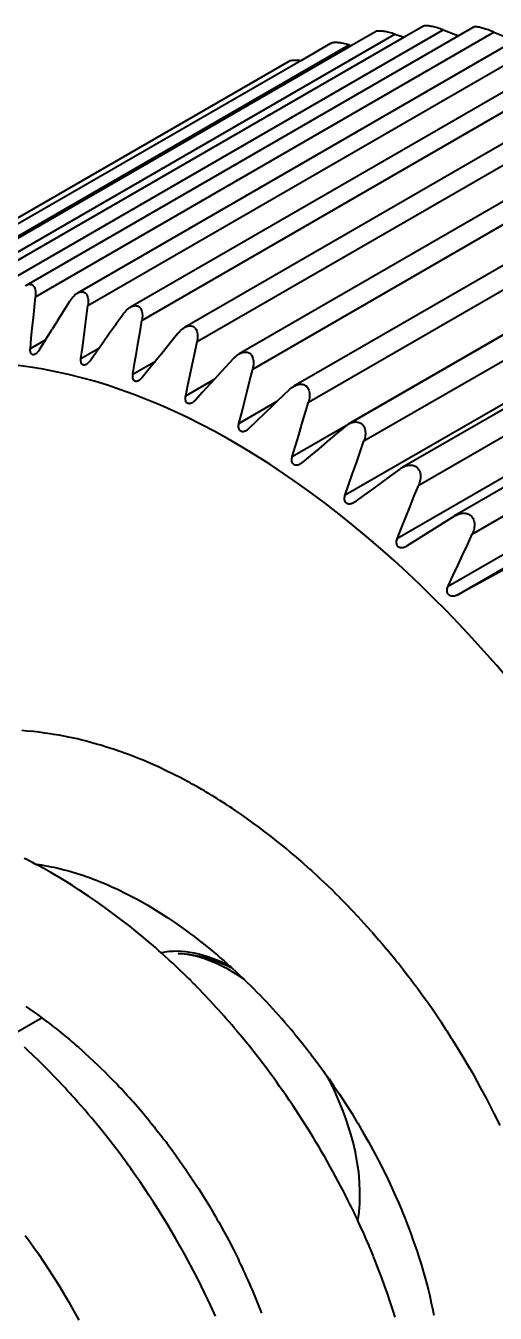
# Model space of a CAD drawing. Header units: millimetres. Extents: x 15 to 415, y 5 to 292.
# Drawn here: x 332.135 to 333.696, y 122.882 to 127.162 of the extents above; entities that cross this region are included whole.
import ezdxf

# ---------------------------------------------------------------- set-up
doc = ezdxf.new("R2010")
doc.units = ezdxf.units.MM
doc.layers.add('Geometries', color=7, linetype='Continuous')

msp = doc.modelspace()

# ---------------------------------------------------------------- linework, layer by layer
at = {"layer": 'Geometries', "linetype": 'Continuous', "lineweight": 40}
for p, q in [((331.9994, 126.2686), (333.5228, 127.1482)), ((333.457, 127.1606), (333.3931, 127.1237)), ((333.6238, 127.1576), (333.574, 127.1289)), ((331.8388, 126.2544), (333.3622, 127.134)), ((333.3931, 127.1237), (331.972, 126.3032)), ((333.574, 127.1289), (332.1368, 126.2991)), ((332.1677, 126.2613), (333.6911, 127.1409)), ((333.7601, 127.112), (332.3079, 126.2736)), ((332.3423, 126.2326), (333.8657, 127.1122)), ((333.1487, 127.1031), (333.0492, 127.0456)), ((333.2982, 127.1423), (333.2183, 127.0962)), ((333.3622, 127.134), (333.3931, 127.1237)), ((331.6871, 126.2189), (333.2105, 127.0985)), ((333.2183, 127.0962), (331.8148, 126.2859)), ((333.9502, 127.0734), (332.4838, 126.2268)), ((332.5217, 126.1827), (334.0452, 127.0623)), ((333.2105, 127.0985), (333.2183, 127.0962)), ((333.0099, 127.0432), (331.5279, 126.1875)), ((333.0492, 127.0456), (331.6663, 126.2472)), ((334.1431, 127.0135), (332.6632, 126.1591)), ((332.7047, 126.112), (334.2281, 126.9916)), ((334.3375, 126.9331), (332.8445, 126.0711)), ((332.8896, 126.0211), (334.413, 126.9007)), ((334.5311, 126.8323), (333.0264, 125.9636)), ((333.0749, 125.9108), (334.5984, 126.7903)), ((333.0213, 125.7305), (334.7248, 126.714)), ((334.7168, 126.7088), (333.2074, 125.8373)), ((333.2593, 125.7818), (334.7827, 126.6613)), ((333.1972, 125.6031), (334.9008, 126.5866)), ((334.9005, 126.5677), (333.3859, 125.6932)), ((333.4412, 125.6353), (334.9646, 126.5148)), ((333.3704, 125.4591), (335.0739, 126.4427)), ((335.0807, 126.4103), (333.5606, 125.5327)), ((333.6191, 125.4724), (335.1426, 126.3519)), ((333.5395, 125.2998), (335.243, 126.2833)), ((333.5691, 125.2699), (335.2726, 126.2534)), ((332.2371, 126.1752), (332.2235, 126.1536)), ((332.2012, 126.1179), (332.2125, 126.1359)), ((332.2125, 126.1359), (332.2235, 126.1536)), ((332.6407, 126.139), (332.6403, 126.1386)), ((332.1508, 126.0888), (332.2012, 126.1179)), ((332.319, 126.0565), (332.3801, 126.0918)), ((332.3606, 126.0644), (332.3707, 126.0786)), ((332.38, 126.0917), (332.3707, 126.0786)), ((332.3495, 126.0486), (332.3606, 126.0644)), ((332.4915, 126.004), (332.5669, 126.0475)), ((332.6671, 125.9318), (332.7627, 125.987)), ((333.0104, 125.9514), (332.9711, 125.9137)), ((332.8441, 125.8404), (332.9711, 125.9137)), ((333.5577, 125.5309), (333.4009, 125.4318)), ((333.5577, 125.5309), (333.5606, 125.5327)), ((333.4009, 125.4318), (333.3995, 125.4309)), ((333.7323, 125.358), (333.5691, 125.2699)), ((333.0776, 124.3604), (333.0781, 124.3599)), ((333.0781, 124.3599), (333.086, 124.3528)), ((333.1611, 124.2816), (333.1645, 124.2782)), ((333.1645, 124.2782), (333.1787, 124.264)), ((333.2839, 124.1517), (333.2863, 124.1489)), ((332.679, 124.1467), (332.6798, 124.1461)), ((333.2863, 124.1489), (333.3081, 124.1239)), ((333.3155, 124.1152), (333.3206, 124.1092)), ((333.3206, 124.1092), (333.3355, 124.0914)), ((332.5856, 124.0806), (332.592, 124.0748)), ((332.8119, 124.0379), (332.8165, 124.0338)), ((332.8165, 124.0338), (332.8191, 124.0314)), ((332.6751, 123.9965), (332.6756, 123.996)), ((332.6756, 123.996), (332.6813, 123.9903)), ((332.8168, 124.0205), (332.8311, 124.0119)), ((332.8311, 124.0119), (332.8349, 124.0096)), ((332.8337, 124.0181), (332.835, 124.0168)), ((332.8349, 124.0096), (332.8389, 124.007)), ((332.835, 124.0168), (332.8425, 124.0099)), ((332.8389, 124.007), (332.8414, 124.0054)), ((332.8423, 124.0048), (332.8414, 124.0054)), ((332.1897, 123.8639), (332.0883, 123.8053)), ((332.837, 123.821), (332.8478, 123.8081)), ((333.0801, 123.7472), (333.0832, 123.7431)), ((333.2127, 123.4882), (333.2133, 123.4862)), ((333.2821, 123.4384), (333.2969, 123.4109)), ((333.3068, 123.392), (333.309, 123.3877)), ((333.309, 123.3877), (333.3138, 123.3785)), ((333.2128, 123.2452), (333.2106, 123.2498)), ((333.2431, 123.2178), (333.2439, 123.2252)), ((332.7659, 123.2041), (332.771, 123.1951)), ((333.4033, 123.1786), (333.4062, 123.1709)), ((333.4062, 123.1709), (333.4076, 123.1671)), ((333.2735, 123.1133), (333.2758, 123.1079))]:
    msp.add_line(p, q, dxfattribs=at)
at = {"layer": 'Geometries', "linetype": 'Continuous', "lineweight": 40, "flags": 128}
for points in [[(333.5228, 127.1482), (333.5183, 127.1499), (333.5136, 127.1515), (333.5088, 127.1531), (333.504, 127.1546), (333.4991, 127.156), (333.4951, 127.1571), (333.4911, 127.1582), (333.4871, 127.1591), (333.4831, 127.1599), (333.48, 127.1605), (333.4769, 127.161), (333.4739, 127.1615), (333.4711, 127.1618), (333.4684, 127.162), (333.466, 127.1621), (333.4637, 127.162), (333.4617, 127.1619), (333.4596, 127.1615), (333.458, 127.161), (333.4569, 127.1605)], [(333.5228, 127.1482), (333.5573, 127.1352), (333.5741, 127.1288)], [(333.6911, 127.1409), (333.6867, 127.1427), (333.6821, 127.1445), (333.6775, 127.1463), (333.6728, 127.148), (333.668, 127.1496), (333.664, 127.151), (333.6601, 127.1522), (333.6561, 127.1534), (333.6522, 127.1545), (333.649, 127.1553), (333.6459, 127.1561), (333.6429, 127.1568), (333.6401, 127.1573), (333.6373, 127.1578), (333.6348, 127.1582), (333.6324, 127.1584), (333.6303, 127.1586), (333.6281, 127.1586), (333.6263, 127.1584), (333.6249, 127.1581), (333.6238, 127.1576)], [(333.2105, 127.0985), (333.2057, 127.0998), (333.2008, 127.101), (333.1958, 127.1022), (333.1909, 127.1032), (333.1859, 127.1041), (333.1818, 127.1048), (333.1778, 127.1053), (333.1738, 127.1057), (333.1699, 127.106), (333.1668, 127.1061), (333.1638, 127.1061), (333.1609, 127.1059), (333.1583, 127.1057), (333.1558, 127.1054), (333.1535, 127.1049), (333.1514, 127.1043), (333.1497, 127.1036), (333.1487, 127.1031)], [(333.3622, 127.134), (333.3575, 127.1355), (333.3527, 127.137), (333.3478, 127.1384), (333.3429, 127.1396), (333.338, 127.1408), (333.3339, 127.1417), (333.3299, 127.1425), (333.3259, 127.1431), (333.3219, 127.1437), (333.3188, 127.1441), (333.3158, 127.1443), (333.3128, 127.1445), (333.3101, 127.1445), (333.3075, 127.1444), (333.3051, 127.1442), (333.3029, 127.1439), (333.301, 127.1435), (333.2991, 127.1428), (333.2981, 127.1423)], [(333.6911, 127.1409), (333.7244, 127.127), (333.7574, 127.1131), (333.7601, 127.112)], [(333.0492, 127.0457), (333.0491, 127.0457), (333.0441, 127.0463), (333.04, 127.0467), (333.036, 127.0469), (333.032, 127.047), (333.0282, 127.047), (333.0251, 127.0468), (333.0222, 127.0466), (333.0194, 127.0462), (333.0169, 127.0457), (333.0145, 127.0451), (333.0123, 127.0443), (333.0104, 127.0434), (333.0099, 127.0431)], [(332.1341, 126.2974), (332.1361, 126.2987), (332.1369, 126.2991)], [(332.1369, 126.2991), (332.1385, 126.3), (332.1394, 126.3005)], [(332.1394, 126.3005), (332.141, 126.3011), (332.1419, 126.3015)], [(332.1419, 126.3015), (332.1434, 126.302), (332.1458, 126.3026), (332.1482, 126.3028), (332.1505, 126.3028), (332.1527, 126.3025), (332.1551, 126.3017), (332.1574, 126.3005), (332.1594, 126.2989), (332.1612, 126.2969), (332.1629, 126.2946), (332.1643, 126.292), (332.1656, 126.2887), (332.1666, 126.2852), (332.1674, 126.2814), (332.1679, 126.2775), (332.1681, 126.2736), (332.1682, 126.2696), (332.168, 126.2655), (332.1677, 126.2613)], [(332.1508, 126.0888), (332.154, 126.1226), (332.1573, 126.1568), (332.1607, 126.1913), (332.1642, 126.2262), (332.1677, 126.2613)], [(332.2808, 126.245), (332.2836, 126.2493), (332.2865, 126.2534), (332.2896, 126.2573), (332.2929, 126.261), (332.2962, 126.2645), (332.2991, 126.2671), (332.3021, 126.2696), (332.3051, 126.2718), (332.3079, 126.2736)], [(332.3079, 126.2736), (332.3082, 126.2737), (332.3107, 126.275), (332.3133, 126.2762), (332.3159, 126.277), (332.3185, 126.2776), (332.321, 126.2779), (332.3235, 126.2779), (332.3258, 126.2776), (332.3281, 126.2769), (332.3306, 126.2758), (332.3329, 126.2743), (332.3349, 126.2724), (332.3368, 126.2701), (332.3384, 126.2675), (332.3397, 126.2647), (332.341, 126.2611), (332.3419, 126.2574), (332.3426, 126.2534), (332.343, 126.2493), (332.3431, 126.2452), (332.343, 126.2411), (332.3428, 126.2369), (332.3423, 126.2326)], [(332.2808, 126.245), (332.2603, 126.2123), (332.24, 126.1799), (332.2371, 126.1752)], [(332.319, 126.0565), (332.3235, 126.0911), (332.3281, 126.1259), (332.3327, 126.1612), (332.3375, 126.1967), (332.3423, 126.2326)], [(332.4588, 126.2025), (332.4618, 126.2065), (332.4649, 126.2104), (332.4683, 126.2141), (332.4717, 126.2176), (332.4753, 126.2208), (332.4784, 126.2232), (332.4815, 126.2253), (332.4838, 126.2268)], [(332.4838, 126.2268), (332.4848, 126.2273), (332.488, 126.2289), (332.4907, 126.23), (332.4934, 126.2308), (332.4961, 126.2314), (332.4987, 126.2317), (332.5014, 126.2318), (332.5039, 126.2315), (332.5063, 126.2309), (332.5087, 126.23), (332.5112, 126.2285), (332.5135, 126.2267), (332.5155, 126.2245), (332.5174, 126.222), (332.519, 126.2191), (332.5203, 126.216), (332.5214, 126.2122), (332.5223, 126.2082), (332.5228, 126.2041), (332.5231, 126.1998), (332.5231, 126.1956), (332.5228, 126.1914), (332.5224, 126.187), (332.5217, 126.1827)], [(332.4332, 126.1666), (332.4143, 126.14), (332.3925, 126.1093), (332.38, 126.0917)], [(332.4588, 126.2025), (332.4364, 126.1711), (332.4332, 126.1666)], [(332.4915, 126.004), (332.4974, 126.0391), (332.5033, 126.0745), (332.5094, 126.1102), (332.5155, 126.1463), (332.5217, 126.1827)], [(332.6632, 126.1591), (332.6649, 126.1601), (332.6683, 126.1617), (332.6717, 126.163), (332.6745, 126.1638), (332.6773, 126.1644), (332.6801, 126.1647), (332.6828, 126.1648), (332.6855, 126.1645), (332.6881, 126.164), (332.6906, 126.1631), (332.6929, 126.1619), (332.6955, 126.1602), (332.6978, 126.1581), (332.6998, 126.1556), (332.7016, 126.1528), (332.7031, 126.1497), (332.7044, 126.1464), (332.7054, 126.1424), (332.7061, 126.1382), (332.7065, 126.1338), (332.7067, 126.1294), (332.7065, 126.1251), (332.7061, 126.1208), (332.7055, 126.1164), (332.7047, 126.112)], [(332.6403, 126.1386), (332.6166, 126.1091), (332.5927, 126.0796), (332.5691, 126.0503), (332.5669, 126.0475)], [(332.6407, 126.139), (332.6439, 126.1428), (332.6473, 126.1465), (332.6509, 126.1499), (332.6545, 126.1531), (332.6584, 126.156), (332.6616, 126.1581), (332.6632, 126.1591)], [(332.1671, 126.0704), (332.167, 126.0704), (332.1654, 126.0695), (332.1638, 126.0689), (332.1622, 126.0685), (332.1606, 126.0683), (332.1591, 126.0684), (332.1576, 126.0688), (332.1565, 126.0693), (332.1554, 126.0701), (332.1544, 126.071), (332.1531, 126.0727), (332.1521, 126.0748), (332.1514, 126.0772), (332.1509, 126.0798), (332.1506, 126.0826), (332.1506, 126.0856), (332.1508, 126.0888)], [(332.1804, 126.0845), (332.1786, 126.0819), (332.1768, 126.0793), (332.1748, 126.077), (332.1727, 126.0748), (332.1709, 126.0731), (332.169, 126.0716), (332.1671, 126.0704)], [(332.2012, 126.1179), (332.2, 126.116), (332.1804, 126.0845)], [(332.6671, 125.9318), (332.6744, 125.9672), (332.6818, 126.0029), (332.6893, 126.0389), (332.6969, 126.0753), (332.7047, 126.112)], [(332.8445, 126.0711), (332.8472, 126.0726), (332.8507, 126.0742), (332.8542, 126.0756), (332.8577, 126.0766), (332.8606, 126.0771), (332.8635, 126.0775), (332.8664, 126.0775), (332.8692, 126.0773), (332.872, 126.0768), (332.8746, 126.0759), (332.8771, 126.0748), (332.8795, 126.0734), (332.882, 126.0713), (332.8843, 126.0689), (332.8863, 126.0662), (332.888, 126.0631), (332.8894, 126.0598), (332.8906, 126.0563), (332.8915, 126.0521), (332.8921, 126.0478), (332.8923, 126.0433), (332.8923, 126.0387), (332.8919, 126.0344), (332.8914, 126.03), (332.8906, 126.0255), (332.8896, 126.0211)], [(332.3371, 126.0366), (332.3352, 126.0356), (332.3335, 126.0349), (332.3317, 126.0344), (332.3301, 126.0342), (332.3284, 126.0342), (332.3269, 126.0345), (332.3254, 126.0351), (332.3242, 126.0357), (332.3231, 126.0366), (332.3222, 126.0377), (332.3209, 126.0396), (332.3199, 126.0419), (332.3192, 126.0444), (332.3188, 126.0472), (332.3186, 126.0501), (332.3187, 126.0533), (332.319, 126.0565)], [(332.3495, 126.0486), (332.3476, 126.0461), (332.3455, 126.0437), (332.3434, 126.0415), (332.3412, 126.0395), (332.3392, 126.038), (332.3372, 126.0366), (332.3371, 126.0366)], [(332.5669, 126.0475), (332.5458, 126.0213), (332.5226, 125.9926)], [(332.825, 126.0551), (332.7992, 126.0269), (332.7737, 125.999), (332.7626, 125.987)], [(332.825, 126.0551), (332.8285, 126.0587), (332.8321, 126.0621), (332.8359, 126.0652), (332.8398, 126.0681), (332.8438, 126.0707), (332.8445, 126.0711)], [(332.5115, 125.9826), (332.5096, 125.9816), (332.5075, 125.9807), (332.5057, 125.9802), (332.5039, 125.9799), (332.5022, 125.9799), (332.5005, 125.9801), (332.4989, 125.9806), (332.4974, 125.9813), (332.4962, 125.9821), (332.4951, 125.9831), (332.4942, 125.9843), (332.4929, 125.9865), (332.492, 125.9889), (332.4913, 125.9916), (332.491, 125.9945), (332.4909, 125.9975), (332.4911, 126.0007), (332.4915, 126.004)], [(332.5226, 125.9926), (332.5206, 125.9902), (332.5184, 125.988), (332.5162, 125.9859), (332.5138, 125.9841), (332.5117, 125.9827), (332.5115, 125.9826)], [(332.8441, 125.8404), (332.853, 125.8758), (332.862, 125.9117), (332.871, 125.9478), (332.8802, 125.9843), (332.8896, 126.0211)], [(332.7626, 125.987), (332.7484, 125.9714), (332.7233, 125.944), (332.6985, 125.9169)], [(333.0104, 125.9514), (333.0141, 125.9547), (333.0179, 125.9579), (333.0219, 125.9607), (333.026, 125.9633), (333.0264, 125.9636)], [(333.0264, 125.9636), (333.0302, 125.9656), (333.0338, 125.9672), (333.0374, 125.9685), (333.041, 125.9696), (333.0447, 125.9703), (333.0476, 125.9706), (333.0506, 125.9707), (333.0536, 125.9705), (333.0564, 125.97), (333.0592, 125.9692), (333.0619, 125.9681), (333.0644, 125.9667), (333.0667, 125.965), (333.0692, 125.9627), (333.0715, 125.96), (333.0734, 125.9571), (333.075, 125.9538), (333.0764, 125.9503), (333.0774, 125.9466), (333.0782, 125.9422), (333.0786, 125.9377), (333.0786, 125.9331), (333.0784, 125.9285), (333.0779, 125.924), (333.0771, 125.9196), (333.0762, 125.9152), (333.0749, 125.9108)], [(332.6889, 125.9089), (332.687, 125.9079), (332.6848, 125.907), (332.6826, 125.9063), (332.6807, 125.9059), (332.6789, 125.9058), (332.6771, 125.906), (332.6754, 125.9063), (332.6737, 125.907), (332.6722, 125.9078), (332.671, 125.9088), (332.67, 125.91), (332.669, 125.9113), (332.6678, 125.9136), (332.667, 125.9162), (332.6664, 125.9191), (332.6661, 125.9221), (332.6662, 125.9252), (332.6665, 125.9285), (332.6671, 125.9318)], [(332.6985, 125.9169), (332.6964, 125.9146), (332.6941, 125.9126), (332.6917, 125.9107), (332.6892, 125.9091), (332.6889, 125.9089)], [(332.9711, 125.9137), (332.9557, 125.8989), (332.9288, 125.8731), (332.9021, 125.8475), (332.8758, 125.8221)], [(333.0213, 125.7305), (333.0318, 125.7659), (333.0424, 125.8016), (333.0531, 125.8376), (333.064, 125.874), (333.0749, 125.9108)], [(332.8678, 125.8161), (332.8659, 125.815), (332.8636, 125.814), (332.8613, 125.8133), (332.859, 125.8128), (332.8571, 125.8126), (332.8552, 125.8127), (332.8534, 125.813), (332.8516, 125.8135), (332.85, 125.8144), (332.8485, 125.8154), (332.8473, 125.8165), (332.8463, 125.8178), (332.8453, 125.8192), (332.8442, 125.8217), (332.8434, 125.8244), (332.843, 125.8274), (332.8428, 125.8305), (332.843, 125.8337), (332.8434, 125.837), (332.8441, 125.8404)], [(332.8758, 125.8221), (332.8734, 125.82), (332.871, 125.8181), (332.8685, 125.8164), (332.8678, 125.8161)], [(333.1953, 125.8288), (333.1662, 125.8044), (333.1374, 125.7802), (333.109, 125.7562), (333.0808, 125.7325), (333.0528, 125.7091)], [(333.1953, 125.8288), (333.1992, 125.8319), (333.2032, 125.8347), (333.2074, 125.8373)], [(333.2074, 125.8373), (333.2074, 125.8373), (333.2117, 125.8396), (333.2161, 125.8415), (333.2196, 125.8428)], [(333.2196, 125.8428), (333.2197, 125.8428), (333.2235, 125.8439), (333.2272, 125.8446), (333.231, 125.845), (333.234, 125.8451), (333.237, 125.8449), (333.24, 125.8444), (333.2429, 125.8436), (333.2457, 125.8426), (333.2484, 125.8412), (333.2509, 125.8396), (333.2532, 125.8377), (333.2557, 125.8351), (333.2578, 125.8322), (333.2596, 125.8291), (333.2612, 125.8256), (333.2624, 125.8218), (333.2633, 125.818), (333.2639, 125.8135), (333.2641, 125.8089), (333.264, 125.8042), (333.2636, 125.7995), (333.2629, 125.795), (333.2619, 125.7906), (333.2607, 125.7862), (333.2593, 125.7818)], [(333.1972, 125.6031), (333.2094, 125.6382), (333.2216, 125.6736), (333.2341, 125.7093), (333.2466, 125.7454), (333.2593, 125.7818)], [(333.0469, 125.7048), (333.0452, 125.7039), (333.0425, 125.7027), (333.0401, 125.7019), (333.0377, 125.7014), (333.0354, 125.7011), (333.0334, 125.7011), (333.0315, 125.7013), (333.0297, 125.7018), (333.0279, 125.7025), (333.0263, 125.7035), (333.0248, 125.7047), (333.0236, 125.7059), (333.0226, 125.7073), (333.0217, 125.7089), (333.0207, 125.7115), (333.02, 125.7143), (333.0196, 125.7174), (333.0196, 125.7206), (333.0199, 125.7238), (333.0205, 125.7272), (333.0213, 125.7305)], [(333.0528, 125.7091), (333.0504, 125.7071), (333.0478, 125.7054), (333.0469, 125.7048)], [(333.3782, 125.6882), (333.3823, 125.691), (333.3859, 125.6932)], [(333.3859, 125.6932), (333.3865, 125.6936), (333.3909, 125.6959), (333.3934, 125.697)], [(333.3934, 125.697), (333.3953, 125.6978), (333.3999, 125.6994), (333.4037, 125.7005), (333.4075, 125.7012), (333.4113, 125.7017), (333.4151, 125.7018), (333.4182, 125.7016), (333.4213, 125.7011), (333.4243, 125.7004), (333.4272, 125.6994), (333.43, 125.6981), (333.4327, 125.6965), (333.4351, 125.6946), (333.4374, 125.6925), (333.4398, 125.6897), (333.4419, 125.6865), (333.4436, 125.6832), (333.445, 125.6795), (333.4461, 125.6756), (333.4468, 125.6717), (333.4472, 125.667), (333.4473, 125.6623), (333.4469, 125.6576), (333.4463, 125.6529), (333.4454, 125.6484), (333.4442, 125.644), (333.4428, 125.6396), (333.4412, 125.6353)], [(333.3782, 125.6882), (333.3476, 125.6659), (333.3174, 125.6437), (333.2874, 125.6218), (333.2577, 125.6001), (333.2284, 125.5786)], [(333.3704, 125.4591), (333.3843, 125.4937), (333.3983, 125.5286), (333.4124, 125.5638), (333.4267, 125.5994), (333.4412, 125.6353)], [(333.2246, 125.5761), (333.2231, 125.5753), (333.2204, 125.574), (333.2175, 125.573), (333.2151, 125.5724), (333.2127, 125.5721), (333.2103, 125.572), (333.2083, 125.5721), (333.2063, 125.5725), (333.2045, 125.5732), (333.2027, 125.574), (333.2011, 125.5752), (333.1997, 125.5765), (333.1985, 125.5779), (333.1975, 125.5794), (333.1967, 125.581), (333.1958, 125.5838), (333.1952, 125.5868), (333.195, 125.5899), (333.1951, 125.5932), (333.1955, 125.5964), (333.1962, 125.5998), (333.1972, 125.6031)], [(333.2284, 125.5786), (333.2258, 125.5769), (333.2246, 125.5761)], [(333.5606, 125.5327), (333.562, 125.5334), (333.5629, 125.5339)], [(333.5629, 125.5339), (333.5664, 125.5357), (333.5709, 125.5376), (333.5755, 125.5393), (333.5801, 125.5405), (333.584, 125.5413), (333.5879, 125.5417), (333.5918, 125.5419), (333.5957, 125.5417), (333.5988, 125.5412), (333.6019, 125.5405), (333.605, 125.5395), (333.6078, 125.5383), (333.6106, 125.5368), (333.6132, 125.5349), (333.6157, 125.5329), (333.6179, 125.5305), (333.6202, 125.5275), (333.6221, 125.5242), (333.6237, 125.5206), (333.625, 125.5168), (333.6259, 125.5128), (333.6264, 125.5088), (333.6267, 125.504), (333.6265, 125.4993), (333.626, 125.4945), (333.6251, 125.4898), (333.624, 125.4853), (333.6226, 125.4809), (333.621, 125.4766), (333.6191, 125.4724)], [(333.3995, 125.4309), (333.3982, 125.4303), (333.3955, 125.4289), (333.3926, 125.4278), (333.3897, 125.427), (333.3872, 125.4266), (333.3847, 125.4264), (333.3823, 125.4266), (333.3803, 125.4269), (333.3783, 125.4274), (333.3765, 125.4282), (333.3747, 125.4293), (333.3731, 125.4305), (333.3717, 125.432), (333.3706, 125.4335), (333.3697, 125.4351), (333.3689, 125.4368), (333.3681, 125.4397), (333.3676, 125.4427), (333.3675, 125.446), (333.3678, 125.4492), (333.3684, 125.4525), (333.3693, 125.4558), (333.3704, 125.4591)], [(333.5395, 125.2998), (333.5551, 125.3337), (333.5708, 125.3678), (333.5868, 125.4024), (333.6029, 125.4372), (333.6191, 125.4724)], [(333.5691, 125.2699), (333.5663, 125.2685), (333.5635, 125.2674), (333.5605, 125.2665), (333.5576, 125.2659), (333.555, 125.2657), (333.5525, 125.2657), (333.55, 125.266), (333.548, 125.2665), (333.5461, 125.2672), (333.5442, 125.2681), (333.5425, 125.2693), (333.5409, 125.2707), (333.5396, 125.2723), (333.5385, 125.2739), (333.5377, 125.2756), (333.537, 125.2774), (333.5363, 125.2804), (333.5359, 125.2835), (333.536, 125.2867), (333.5364, 125.29), (333.5371, 125.2932), (333.5382, 125.2966), (333.5395, 125.2998)], [(332.4428, 124.7517), (332.4358, 124.7541), (332.427, 124.7571), (332.4179, 124.7601), (332.4006, 124.7656), (332.3853, 124.7703), (332.371, 124.7745), (332.3554, 124.7788), (332.3376, 124.7836), (332.323, 124.7872), (332.3058, 124.7914), (332.2899, 124.7949), (332.278, 124.7975), (332.2616, 124.8007), (332.2461, 124.8036), (332.2291, 124.8066), (332.2166, 124.8085), (332.1986, 124.8112), (332.1796, 124.8136), (332.1612, 124.8157), (332.1393, 124.8177), (332.1227, 124.819)], [(332.4441, 124.7513), (332.4433, 124.7516), (332.4428, 124.7517)], [(333.0514, 124.3837), (333.0424, 124.3915), (333.028, 124.4039), (333.0146, 124.4152), (332.9993, 124.428), (332.9839, 124.4406), (332.9703, 124.4516), (332.9509, 124.4669), (332.93, 124.483), (332.9088, 124.499), (332.8911, 124.512), (332.869, 124.5279), (332.8609, 124.5336), (332.8531, 124.539), (332.8441, 124.5453), (332.8337, 124.5523), (332.8226, 124.5598), (332.8133, 124.566), (332.8061, 124.5707), (332.7999, 124.5747), (332.7912, 124.5803), (332.7807, 124.587), (332.7709, 124.5932), (332.762, 124.5987), (332.754, 124.6035), (332.747, 124.6078), (332.7408, 124.6115), (332.7355, 124.6146), (332.729, 124.6185), (332.7202, 124.6236), (332.7099, 124.6295), (332.7017, 124.6342), (332.6951, 124.6379), (332.6889, 124.6413), (332.6813, 124.6455), (332.6725, 124.6502), (332.6481, 124.6631), (332.6276, 124.6736), (332.6004, 124.6868), (332.5784, 124.6971), (332.5557, 124.7073), (332.5377, 124.7151), (332.5251, 124.7204), (332.5106, 124.7263), (332.4994, 124.7308), (332.489, 124.7348), (332.477, 124.7394), (332.4632, 124.7445), (332.4551, 124.7474), (332.4493, 124.7494), (332.4441, 124.7513)], [(332.1671, 124.3756), (332.1574, 124.3807), (332.1469, 124.3861), (332.1386, 124.3903), (332.1305, 124.3944)], [(332.1669, 124.3756), (332.1716, 124.375), (332.1802, 124.3738), (332.1881, 124.3725), (332.1972, 124.371), (332.2095, 124.3688), (332.219, 124.3669), (332.2284, 124.3649), (332.2385, 124.3627), (332.2506, 124.3598), (332.2633, 124.3566), (332.2729, 124.3541), (332.2816, 124.3517), (332.2916, 124.3488), (332.3034, 124.3452), (332.3174, 124.3407), (332.3282, 124.3372), (332.3362, 124.3344), (332.3474, 124.3304), (332.3607, 124.3255), (332.371, 124.3215), (332.3806, 124.3177), (332.3899, 124.3139), (332.3971, 124.3109), (332.4034, 124.3082), (332.4106, 124.3051), (332.4168, 124.3024), (332.424, 124.2992), (332.4321, 124.2955), (332.4403, 124.2916), (332.4466, 124.2886), (332.4516, 124.2863), (332.4593, 124.2825), (332.4682, 124.278), (332.4789, 124.2726), (332.4898, 124.2669), (332.4995, 124.2617), (332.5077, 124.2573), (332.5152, 124.2531), (332.5408, 124.2385), (332.5656, 124.2236), (332.583, 124.2127), (332.6074, 124.1969), (332.6313, 124.1808), (332.646, 124.1706)], [(332.5662, 124.0977), (332.5595, 124.1036), (332.5423, 124.1183), (332.5255, 124.1325), (332.5074, 124.1474), (332.4812, 124.1686), (332.456, 124.1883), (332.4253, 124.2115), (332.3986, 124.2311), (332.3669, 124.2535), (332.3444, 124.269), (332.3122, 124.2902), (332.291, 124.3038), (332.2678, 124.3182), (332.2455, 124.3316), (332.2188, 124.3471), (332.1952, 124.3604), (332.1766, 124.3705), (332.1679, 124.3752), (332.1671, 124.3756)], [(333.0776, 124.3604), (333.0743, 124.3634), (333.0585, 124.3775), (333.0514, 124.3837)], [(333.1382, 124.3039), (333.1359, 124.3061), (333.1175, 124.3236), (333.1014, 124.3387), (333.0891, 124.35), (333.086, 124.3528)], [(333.1611, 124.2816), (333.1565, 124.2861), (333.1382, 124.3039)], [(333.2839, 124.1517), (333.283, 124.1526), (333.2605, 124.1778), (333.2402, 124.1999), (333.2216, 124.2197), (333.2015, 124.2408), (333.1792, 124.2636), (333.1787, 124.264)], [(332.646, 124.1706), (332.6587, 124.1616), (332.679, 124.1467)], [(332.6798, 124.1461), (332.6812, 124.1451), (332.6938, 124.1356)], [(332.6938, 124.1356), (332.706, 124.1263), (332.7173, 124.1174), (332.719, 124.1161)], [(332.719, 124.1161), (332.7275, 124.1094), (332.7375, 124.1014), (332.7486, 124.0923), (332.7604, 124.0825)], [(333.3155, 124.1152), (333.3124, 124.1188), (333.3081, 124.1239)], [(332.5856, 124.0806), (332.5777, 124.0876), (332.5662, 124.0977)], [(332.6454, 124.0254), (332.6357, 124.0346), (332.624, 124.0456), (332.6137, 124.0551), (332.5966, 124.0707), (332.592, 124.0748)], [(332.6415, 124.0785), (332.6531, 124.078), (332.6649, 124.0771), (332.6768, 124.0758), (332.6888, 124.0741), (332.7009, 124.072), (332.7131, 124.0694), (332.7254, 124.0665), (332.7378, 124.0631), (332.7483, 124.0599), (332.7588, 124.0565), (332.7693, 124.0527), (332.7799, 124.0487), (332.7904, 124.0444), (332.7998, 124.0404), (332.8092, 124.0361), (332.8185, 124.0316), (332.8193, 124.0313)], [(332.7604, 124.0825), (332.7615, 124.0816), (332.7726, 124.0722), (332.7808, 124.0652), (332.7873, 124.0596), (332.7944, 124.0534), (332.802, 124.0468), (332.8108, 124.0389), (332.8119, 124.0379)], [(333.3663, 124.0538), (333.3409, 124.085), (333.3355, 124.0914)], [(332.6586, 124.0126), (332.6491, 124.0218), (332.6454, 124.0254)], [(332.8191, 124.0314), (332.8213, 124.0294), (332.8336, 124.0182), (332.8337, 124.0181)], [(333.3737, 124.0445), (333.3669, 124.0531), (333.3663, 124.0538)], [(333.4032, 124.0068), (333.3904, 124.0233), (333.3737, 124.0445)], [(332.6751, 123.9965), (332.6743, 123.9973), (332.6621, 124.0092), (332.6586, 124.0126)], [(332.6969, 123.9747), (332.6918, 123.9798), (332.6813, 123.9903)], [(332.8619, 123.9917), (332.8434, 124.0041), (332.8423, 124.0048)], [(332.8425, 124.0099), (332.8461, 124.0065), (332.8558, 123.9973), (332.8617, 123.9916)], [(332.1353, 123.9023), (332.1504, 123.892), (332.165, 123.8817), (332.1743, 123.8751), (332.1887, 123.8646), (332.1898, 123.8638)], [(333.5124, 123.8549), (333.4995, 123.874), (333.4857, 123.894)], [(332.1898, 123.8638), (332.2034, 123.8537), (332.2142, 123.8454), (332.2279, 123.8349), (332.2371, 123.8277), (332.2452, 123.8212), (332.2522, 123.8155), (332.2598, 123.8094), (332.2695, 123.8014), (332.2793, 123.7932), (332.2866, 123.7871), (332.2921, 123.7824), (332.2974, 123.7779), (332.3035, 123.7726), (332.3105, 123.7665), (332.3227, 123.7557), (332.3334, 123.746), (332.3452, 123.7353), (332.361, 123.7206), (332.375, 123.7073), (332.3866, 123.6961), (332.3967, 123.6862), (332.4109, 123.672), (332.4251, 123.6576), (332.4376, 123.6446), (332.438, 123.6441)], [(333.5356, 123.8198), (333.5329, 123.8239), (333.5165, 123.8487), (333.5124, 123.8549)], [(332.867, 123.7847), (332.8516, 123.8035), (332.8478, 123.8081)], [(333.0261, 123.8146), (333.0267, 123.8139), (333.0294, 123.8107)], [(333.0294, 123.8107), (333.0395, 123.7984), (333.0519, 123.7831), (333.0625, 123.7697), (333.0638, 123.7681)], [(333.5539, 123.7912), (333.5508, 123.796), (333.5356, 123.8198)], [(332.7661, 122.8724), (332.7614, 122.8829), (332.7557, 122.8954), (332.749, 122.9099), (332.7405, 122.928), (332.7306, 122.9485), (332.7194, 122.9713), (332.7068, 122.9965), (332.6928, 123.0237), (332.6637, 123.078), (332.6343, 123.1301), (332.6049, 123.18), (332.5755, 123.2275), (332.5602, 123.2515), (332.5449, 123.2749), (332.5298, 123.2977), (332.5153, 123.3191), (332.5029, 123.337), (332.4928, 123.3514), (332.4881, 123.358), (332.4842, 123.3635), (332.4811, 123.3679), (332.4787, 123.3712), (332.4763, 123.3745), (332.4725, 123.3798), (332.4658, 123.389), (332.4568, 123.4012), (332.4456, 123.4163), (332.4338, 123.4318), (332.4066, 123.4671), (332.3804, 123.4998), (332.355, 123.5306), (332.3434, 123.5443), (332.3317, 123.5581), (332.3198, 123.5717), (332.3079, 123.5853), (332.2972, 123.5973), (332.2889, 123.6065), (332.2841, 123.6118), (332.2796, 123.6168), (332.2735, 123.6234), (332.266, 123.6316), (332.257, 123.6412), (332.2471, 123.6517), (332.2312, 123.6683), (332.2143, 123.6857), (332.1965, 123.7036), (332.1776, 123.7223), (332.1594, 123.7399), (332.1439, 123.7546), (332.1313, 123.7664)], [(333.0638, 123.7681), (333.0714, 123.7584), (333.0786, 123.7492), (333.0801, 123.7472)], [(333.5706, 123.7646), (333.5703, 123.765), (333.5539, 123.7912)], [(333.0832, 123.7431), (333.0841, 123.742), (333.0883, 123.7364), (333.0937, 123.7293), (333.0996, 123.7215), (333.1071, 123.7114), (333.1162, 123.699), (333.1247, 123.6873)], [(333.6185, 123.6842), (333.6073, 123.7035), (333.5894, 123.7337), (333.5706, 123.7646)], [(333.1247, 123.6873), (333.1287, 123.6818), (333.1361, 123.6715)], [(333.6926, 123.5465), (333.6859, 123.5597), (333.6676, 123.595), (333.647, 123.6333), (333.6241, 123.6745), (333.6185, 123.6842)], [(333.1361, 123.6715), (333.1433, 123.6613), (333.1597, 123.6376), (333.1779, 123.6106), (333.1978, 123.5802), (333.2186, 123.5472), (333.2349, 123.5204)], [(333.1576, 123.6297), (333.1444, 123.656), (333.1365, 123.6711)], [(333.1977, 123.5337), (333.1901, 123.5542), (333.1763, 123.5884), (333.161, 123.6224), (333.1576, 123.6297)], [(332.5467, 123.5211), (332.5561, 123.5096), (332.5631, 123.5008)], [(333.2127, 123.4882), (333.2026, 123.5198), (333.1977, 123.5337)], [(333.2349, 123.5204), (333.2386, 123.5142), (333.2572, 123.4826), (333.2743, 123.4524), (333.2821, 123.4384)], [(333.7123, 123.5063), (333.7103, 123.5105), (333.7021, 123.5273), (333.6926, 123.5465)], [(332.5631, 123.5008), (332.5671, 123.4959), (332.5778, 123.4823), (332.5872, 123.4702), (332.5948, 123.4604), (332.6005, 123.4529), (332.6056, 123.4461), (332.608, 123.443)], [(333.2461, 123.2588), (333.2462, 123.2871), (333.2448, 123.3186), (333.2418, 123.3509), (333.2371, 123.3839), (333.2308, 123.4174), (333.223, 123.4513), (333.2135, 123.4855), (333.2133, 123.4862)], [(332.608, 123.443), (332.6182, 123.4293), (332.6331, 123.4088), (332.6501, 123.385), (332.6673, 123.3602)], [(333.2969, 123.4109), (333.2977, 123.4094), (333.3068, 123.392)], [(332.6673, 123.3602), (332.6687, 123.3582), (332.6888, 123.3285), (332.7039, 123.3053)], [(333.3138, 123.3785), (333.3182, 123.3698), (333.336, 123.3337), (333.3513, 123.3011), (333.3645, 123.2722), (333.3737, 123.2509)], [(332.7039, 123.3053), (332.7101, 123.2957), (332.7261, 123.2704), (332.7426, 123.2435), (332.7595, 123.2151), (332.7659, 123.2041)], [(333.1943, 123.2821), (333.1933, 123.284), (333.1914, 123.2878)], [(333.2106, 123.2498), (333.2063, 123.2584), (333.1943, 123.2821)], [(333.2458, 123.2512), (333.246, 123.2566), (333.2461, 123.2588)], [(333.2245, 123.2213), (333.2177, 123.2353), (333.2128, 123.2452)], [(333.2301, 123.2095), (333.2276, 123.2148), (333.2245, 123.2213)], [(333.2391, 123.1903), (333.2352, 123.1988), (333.2301, 123.2095)], [(333.2392, 123.1904), (333.2405, 123.1986), (333.2431, 123.2178)], [(333.2439, 123.2252), (333.2441, 123.227), (333.2458, 123.2512)], [(333.3737, 123.2509), (333.376, 123.2456), (333.3826, 123.23), (333.3888, 123.2151), (333.3949, 123.1999), (333.3951, 123.1995)], [(332.771, 123.1951), (332.7768, 123.185), (332.794, 123.1541), (332.8026, 123.1382)], [(333.2678, 123.1266), (333.2659, 123.1309), (333.2598, 123.1449), (333.2552, 123.1551), (333.2516, 123.1632), (333.2472, 123.1728), (333.2417, 123.1848), (333.2391, 123.1903)], [(333.3951, 123.1995), (333.4021, 123.1816), (333.4033, 123.1786)], [(333.4076, 123.1671), (333.4098, 123.1615), (333.4163, 123.1438), (333.4223, 123.127), (333.4288, 123.1084), (333.4357, 123.0879), (333.443, 123.0656), (333.4502, 123.042), (333.4574, 123.0178), (333.4627, 122.999), (333.468, 122.9792), (333.4735, 122.9578), (333.4778, 122.94), (333.4832, 122.9164), (333.4871, 122.8982), (333.4916, 122.8761)], [(332.134, 123.141), (332.1478, 123.122), (332.1626, 123.1011), (332.1775, 123.0795), (332.2111, 123.0292), (332.2449, 122.9756), (332.2785, 122.919), (332.3117, 122.8593)], [(332.8026, 123.1382), (332.8098, 123.1248), (332.8264, 123.0927), (332.8412, 123.0632), (332.8437, 123.0579)], [(333.2735, 123.1133), (333.2719, 123.117), (333.2678, 123.1266)], [(333.2895, 123.075), (333.2853, 123.0853), (333.2787, 123.101), (333.2758, 123.1079)], [(333.3626, 122.8697), (333.3553, 122.8933), (333.3465, 122.9205), (333.3373, 122.9478), (333.3289, 122.9718), (333.3188, 122.9997), (333.308, 123.0282), (333.297, 123.0563), (333.2914, 123.0704), (333.2895, 123.075)]]:
    msp.add_lwpolyline(points, dxfattribs=at)
at = {"layer": 'Geometries', "linetype": 'Continuous', "lineweight": 40}
for centre, radius, start, end in [((331.3657, 122.4373), 2.1573, 39.6766, 46.0945), ((331.1202, 122.251), 2.8801, 34.7817, 37.5624), ((330.8537, 122.1544), 2.5905, 40.041, 44.6429), ((330.6191, 121.9629), 2.8934, 27.2516, 39.0249), ((330.864, 122.1435), 2.1747, 39.3075, 43.6309), ((330.9556, 122.1358), 2.1013, 20.8163, 26.0307)]:
    msp.add_arc(centre, radius, start, end, dxfattribs=at)
for centre, major_axis, start_param, end_param in [((332.8283, 123.5311), (-1.375, 2.3816), 2.356194, 6.797739), ((332.8283, 123.5311), (0.3038, -0.5261), 2.383195, 2.956352), ((332.8168, 123.5244), (0.3038, -0.5261), 2.356194, 2.776572)]:
    msp.add_ellipse(centre, major_axis=major_axis, ratio=0.57735, start_param=start_param, end_param=end_param, dxfattribs=at)

doc.saveas('drawing.dxf')
